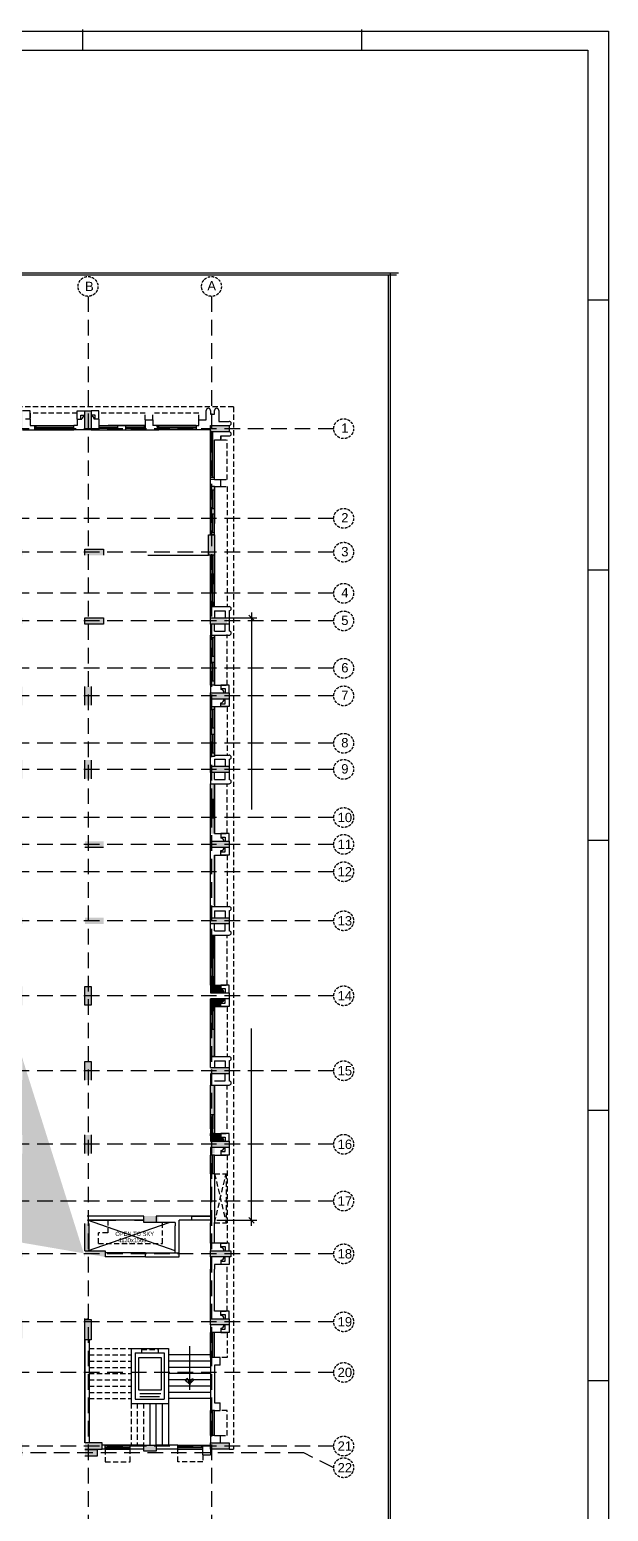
# Model space of a CAD drawing. Extents: x 11598203 to 12344885, y -3849975 to -3741011.
# Drawn here: x 12143080 to 12170877, y -3812156 to -3741011 of the extents above; entities that cross this region are included whole.
import ezdxf

# ---------------------------------------------------------------- set-up
doc = ezdxf.new("R2010")
doc.units = 0
doc.header["$MEASUREMENT"] = 0
doc.linetypes.add('DASHED', pattern=[0.75, 0.5, -0.25])
doc.linetypes.add('HIDDEN', pattern=[0.375, 0.25, -0.125])
doc.layers.get('0').update_dxf_attribs({"linetype": 'CONTINUOUS'})
for name, color, linetype in [('GRID LINES', 9, 'CONTINUOUS'), ('HATCH', 7, 'CONTINUOUS'), ('HS', 7, 'CONTINUOUS')]:
    doc.layers.add(name, color=color, linetype=linetype)
doc.layers.add('HVAC_ODU', color=232, linetype='CONTINUOUS', lineweight=0)
doc.styles.get("Standard").update_dxf_attribs({"font": 'arial.ttf'})
pattern_1 = [(45, (-11635483.24791, 3804328.85889), (-0.0883883476483, 0.0883883476483), [])]
pattern_2 = [(45, (-10893295.24791, 3610872.9636), (-0.0883883476483, 0.0883883476483), [])]

# ---------------------------------------------------------------- blocks, each defined once
blk = doc.blocks.new('dflaljdfh')
at = {"layer": 'HATCH', "ltscale": 500}
h = blk.add_hatch(color=32, dxfattribs=at)
h.dxf.hatch_style = 1
h.paths.add_polyline_path([(-44310, 9830), (-44010, 9830), (-44010, 8930), (-44310, 8930)])
h.paths.add_polyline_path([(-6930, 5930), (-6630, 5930), (-6630, 4952), (-6930, 4952)])
h.paths.add_polyline_path([(-900, 5965), (0, 5965), (0, 5665), (-900, 5665)])
h.paths.add_polyline_path([(-31624, -10780), (-31024, -10780), (-31024, -11080), (-31624, -11080)])
h.paths.add_polyline_path([(-36805, -13310), (-36055, -13310), (-36055, -13610), (-36805, -13610)])
h.paths.add_polyline_path([(-26485, -100), (-26185, -100), (-26185, -1000), (-26485, -1000)])
h.paths.add_polyline_path([(-36355, -18035), (-36055, -18035), (-36055, -18785), (-36355, -18785)])
h.paths.add_polyline_path([(-4100, -100), (-3500, -100), (-3500, -400), (-4100, -400)])
h.paths.add_polyline_path([(-47740, 18020), (-46990, 18020), (-46990, 17720), (-47740, 17720)])
h.paths.add_polyline_path([(-47740, 14490), (-46840, 14490), (-46840, 14190), (-47740, 14190)])
h.paths.add_polyline_path([(-10758, 0), (-9930, 0), (-9930, -300), (-10758, -300)])
h.paths.add_polyline_path([(-36805, -7980), (-36055, -7980), (-36055, -8280), (-36805, -8280)])
h.paths.add_polyline_path([(-34515, 600), (-34215, 600), (-34215, -300), (-34515, -300)])
h.paths.add_polyline_path([(-40685, 450), (-40385, 450), (-40385, -300), (-40685, -300)])
h.paths.add_polyline_path([(-41010, -325), (-40710, -325), (-40710, -1075), (-41010, -1075)])
h.paths.add_polyline_path([(-47740, 28890), (-46990, 28890), (-46990, 28590), (-47740, 28590)])
h.paths.add_polyline_path([(-900, 28890), (0, 28890), (0, 28590), (-900, 28590)])
h.paths.add_polyline_path([(-47840, 9830), (-47540, 9830), (-47540, 8930), (-47840, 8930)])
h.paths.add_polyline_path([(-41010, 450), (-40710, 450), (-40710, -300), (-41010, -300)])
h.paths.add_polyline_path([(-1000, 42620), (-700, 42620), (-700, 43598), (-1000, 43598)])
h.paths.add_polyline_path([(-47740, 21620), (-46990, 21620), (-46990, 21320), (-47740, 21320)])
h.paths.add_polyline_path([(-19285, -100), (-18985, -100), (-18985, -1000), (-19285, -1000)])
h.paths.add_polyline_path([(-900, 48850), (0, 48850), (0, 48550), (-900, 48550)])
h.paths.add_polyline_path([(-900, 32490), (0, 32490), (0, 32190), (-900, 32190)])
h.paths.add_polyline_path([(-47740, 25220), (-46990, 25220), (-46990, 24920), (-47740, 24920)])
h.paths.add_polyline_path([(-15685, 5930), (-15385, 5930), (-15385, 5030), (-15685, 5030)])
h.paths.add_polyline_path([(-900, 25220), (0, 25220), (0, 24920), (-900, 24920)])
h.paths.add_polyline_path([(-39510, -13310), (-38760, -13310), (-38760, -13610), (-39510, -13610)])
h.paths.add_polyline_path([(-42695, 39620), (-42395, 39620), (-42395, 39020), (-42695, 39020)])
h.paths.add_polyline_path([(-47740, 39620), (-46840, 39620), (-46840, 39320), (-47740, 39320)])
h.paths.add_polyline_path([(-900, 39620), (-100, 39620), (-100, 39320), (-900, 39320)])
h.paths.add_polyline_path([(-4100, 10890), (-3401, 10890), (-3401, 10590), (-4100, 10590)])
h.paths.add_polyline_path([(-31624, -8030), (-31024, -8030), (-31024, -8330), (-31624, -8330)])
h.paths.add_polyline_path([(-44760, -18485), (-44010, -18485), (-44010, -18785), (-44760, -18785)])
h.paths.add_polyline_path([(-6930, 0), (-6102, 0), (-6102, -300), (-6930, -300)])
h.paths.add_polyline_path([(-900, 18020), (0, 18020), (0, 17720), (-900, 17720)])
h.paths.add_polyline_path([(-48040, -18485), (-47290, -18485), (-47290, -18785), (-48040, -18785)])
h.paths.add_polyline_path([(-42695, 43220), (-42395, 43220), (-42395, 42620), (-42695, 42620)])
h.paths.add_polyline_path([(-39510, -10830), (-38760, -10830), (-38760, -11130), (-39510, -11130)])
h.paths.add_polyline_path([(-42370, 43220), (-42070, 43220), (-42070, 42620), (-42370, 42620)])
h.paths.add_polyline_path([(-39510, -7980), (-38760, -7980), (-38760, -8280), (-39510, -8280)])
h.paths.add_polyline_path([(-46360, 43520), (-46060, 43520), (-46060, 42620), (-46360, 42620)])
h.paths.add_polyline_path([(-900, 0), (0, 0), (0, -300), (-900, -300)])
h.paths.add_polyline_path([(-28250, 51150), (-27950, 51150), (-27950, 50250), (-28250, 50250)])
h.paths.add_polyline_path([(-22220, 51150), (-21920, 51150), (-21920, 50250), (-22220, 50250)])
h.paths.add_polyline_path([(-44310, 450), (-44010, 450), (-44010, -300), (-44310, -300)])
h.paths.add_polyline_path([(-42370, 39620), (-42070, 39620), (-42070, 39020), (-42370, 39020)])
h.paths.add_polyline_path([(-31550, 51150), (-31250, 51150), (-31250, 50250), (-31550, 50250)])
h.paths.add_polyline_path([(-46360, 49400), (-46060, 49400), (-46060, 48650), (-46360, 48650)])
h.paths.add_polyline_path([(-42695, 36020), (-42395, 36020), (-42395, 35420), (-42695, 35420)])
h.paths.add_polyline_path([(-42370, 35420), (-42070, 35420), (-42070, 36020), (-42370, 36020)])
h.paths.add_polyline_path([(-44310, 14940), (-44010, 14940), (-44010, 14190), (-44310, 14190)])
h.paths.add_polyline_path([(-42695, 49400), (-42395, 49400), (-42395, 48650), (-42695, 48650)])
h.paths.add_polyline_path([(-44760, -325), (-44010, -325), (-44010, -625), (-44760, -625)])
h.paths.add_polyline_path([(-15685, -100), (-15385, -100), (-15385, -1000), (-15685, -1000)])
h.paths.add_polyline_path([(-39510, -5500), (-38760, -5500), (-38760, -5800), (-39510, -5800)])
h.paths.add_polyline_path([(-44310, 5930), (-44010, 5930), (-44010, 5180), (-44310, 5180)])
h.paths.add_polyline_path([(-36355, -325), (-36055, -325), (-36055, -1075), (-36355, -1075)])
h.paths.add_polyline_path([(-22885, -100), (-22585, -100), (-22585, -1000), (-22885, -1000)])
h.paths.add_polyline_path([(-900, 36020), (0, 36020), (0, 35720), (-900, 35720)])
h.paths.add_polyline_path([(-47740, 32490), (-46990, 32490), (-46990, 32190), (-47740, 32190)])
h.paths.add_polyline_path([(-6930, -325), (-6330, -325), (-6330, -625), (-6930, -625)])
h.paths.add_polyline_path([(-41010, -18035), (-40710, -18035), (-40710, -18785), (-41010, -18785)])
h.paths.add_polyline_path([(-36805, -5500), (-36055, -5500), (-36055, -5800), (-36805, -5800)])
h.paths.add_polyline_path([(-48015, -325), (-47265, -325), (-47265, -625), (-48015, -625)])
h.paths.add_polyline_path([(-10530, -325), (-9930, -325), (-9930, -625), (-10530, -625)])
h.paths.add_polyline_path([(-46840, 36020), (-47740, 36020), (-47740, 35720), (-46840, 35720)])
h.paths.add_polyline_path([(-34515, 5930), (-34215, 5930), (-34215, 5030), (-34515, 5030)])
h.paths.add_polyline_path([(-30085, -100), (-29785, -100), (-29785, -1000), (-30085, -1000)])
h.paths.add_polyline_path([(-36805, -10830), (-36055, -10830), (-36055, -11130), (-36805, -11130)])
h.paths.add_polyline_path([(-10230, 5930), (-9930, 5930), (-9930, 5030), (-10230, 5030)])
h.paths.add_polyline_path([(-900, 14490), (0, 14490), (0, 14190), (-900, 14190)])
h.paths.add_polyline_path([(-900, 9230), (78, 9230), (78, 8930), (-900, 8930)])
h.paths.add_polyline_path([(-39940, 49550), (-39640, 49550), (-39640, 48650), (-39940, 48650)])
edge = h.paths.add_edge_path()
edge.add_line((-19435, 49550), (-19435, 48650))
edge.add_line((-6930, 8930), (-5952, 8930))
edge.add_line((-41010, 14940), (-41010, 14190))
edge.add_line((-19135, 42620), (-19135, 43520))
edge.add_line((-40710, 5180), (-40710, 5930))
edge.add_line((-40685, 5930), (-40685, 5180))
h.paths.add_polyline_path([(-22220, 9230), (-21320, 9230), (-21320, 8930), (-22220, 8930)])
h.paths.add_polyline_path([(-37580, 9830), (-37280, 9830), (-37280, 8930), (-37580, 8930)])
h.paths.add_polyline_path([(-40685, 9680), (-40385, 9680), (-40385, 8930), (-40685, 8930)])
h.paths.add_polyline_path([(-40685, 5930), (-40385, 5930), (-40385, 5180), (-40685, 5180)])
h.paths.add_polyline_path([(-32228, 9230), (-31250, 9230), (-31250, 8930), (-32228, 8930)])
h.paths.add_polyline_path([(-30424, 5930), (-29446, 5930), (-29446, 5630), (-30424, 5630)])
h.paths.add_polyline_path([(-16860, 9230), (-15960, 9230), (-15960, 8930), (-16860, 8930)])
h.paths.add_polyline_path([(-28250, 9230), (-27272, 9230), (-27272, 8930), (-28250, 8930)])
h.paths.add_polyline_path([(-10830, 9230), (-9930, 9230), (-9930, 8930), (-10830, 8930)])
h.paths.add_polyline_path([(-41010, 9680), (-40710, 9680), (-40710, 8930), (-41010, 8930)])
h.paths.add_polyline_path([(-41010, 5930), (-40710, 5930), (-40710, 5180), (-41010, 5180)])
h.paths.add_polyline_path([(-16860, 36020), (-15960, 36020), (-15960, 35720), (-16860, 35720)], flags=16)
h.paths.add_polyline_path([(-22220, 43220), (-21920, 43220), (-21920, 42620), (-22220, 42620)], flags=16)
h.paths.add_polyline_path([(-22220, 28890), (-21320, 28890), (-21320, 28590), (-22220, 28590)], flags=16)
h.paths.add_polyline_path([(-25450, 45080), (-24850, 45080), (-24850, 44780), (-25450, 44780)], flags=16)
h.paths.add_polyline_path([(-25450, 42920), (-24850, 42920), (-24850, 42620), (-25450, 42620)], flags=16)
h.paths.add_polyline_path([(-16860, 14490), (-15960, 14490), (-15960, 14190), (-16860, 14190)], flags=16)
h.paths.add_polyline_path([(-41010, 14940), (-40710, 14940), (-40710, 14190), (-41010, 14190)], flags=16)
h.paths.add_polyline_path([(-31250, 24920), (-32150, 24920), (-32150, 25220), (-31250, 25220)], flags=16)
h.paths.add_polyline_path([(-38180, 18020), (-37280, 18020), (-37280, 17720), (-38180, 17720)], flags=16)
h.paths.add_polyline_path([(-31550, 14790), (-31250, 14790), (-31250, 13890), (-31550, 13890)], flags=16)
h.paths.add_polyline_path([(-38180, 14490), (-37280, 14490), (-37280, 14190), (-38180, 14190)], flags=16)
h.paths.add_polyline_path([(-22220, 18020), (-21320, 18020), (-21320, 17720), (-22220, 17720)], flags=16)
h.paths.add_polyline_path([(-40685, 14940), (-40385, 14940), (-40385, 14190), (-40685, 14190)], flags=16)
h.paths.add_polyline_path([(-38180, 21620), (-37280, 21620), (-37280, 21320), (-38180, 21320)], flags=16)
h.paths.add_polyline_path([(-16860, 32490), (-15960, 32490), (-15960, 32190), (-16860, 32190)], flags=16)
h.paths.add_polyline_path([(-16860, 21620), (-15960, 21620), (-15960, 21320), (-16860, 21320)], flags=16)
h.paths.add_polyline_path([(-16860, 25220), (-15960, 25220), (-15960, 24920), (-16860, 24920)], flags=16)
h.paths.add_polyline_path([(-13360, 10890), (-12760, 10890), (-12760, 10590), (-13360, 10590)], flags=16)
h.paths.add_polyline_path([(-6930, 28890), (-6030, 28890), (-6030, 28590), (-6930, 28590)], flags=16)
h.paths.add_polyline_path([(-10830, 28890), (-9930, 28890), (-9930, 28590), (-10830, 28590)], flags=16)
h.paths.add_polyline_path([(-28250, 21920), (-27950, 21920), (-27950, 21020), (-28250, 21020)], flags=16)
h.paths.add_polyline_path([(-22220, 21620), (-21320, 21620), (-21320, 21320), (-22220, 21320)], flags=16)
h.paths.add_polyline_path([(-6930, 9230), (-5952, 9230), (-5952, 8930), (-6930, 8930)], flags=16)
h.paths.add_polyline_path([(-31550, 21920), (-31250, 21920), (-31250, 21020), (-31550, 21020)], flags=16)
h.paths.add_polyline_path([(-10230, 21920), (-9930, 21920), (-9930, 21020), (-10230, 21020)], flags=16)
h.paths.add_polyline_path([(-28250, 28890), (-27350, 28890), (-27350, 28590), (-28250, 28590)], flags=16)
h.paths.add_polyline_path([(-15132, 42920), (-14232, 42920), (-14232, 42620), (-15132, 42620)], flags=16)
h.paths.add_polyline_path([(-10830, 42920), (-9930, 42920), (-9930, 42620), (-10830, 42620)], flags=16)
h.paths.add_polyline_path([(-6930, 42920), (-6030, 42920), (-6030, 42620), (-6930, 42620)], flags=16)
h.paths.add_polyline_path([(-22220, 25220), (-21320, 25220), (-21320, 24920), (-22220, 24920)], flags=16)
h.paths.add_polyline_path([(-28250, 25220), (-27350, 25220), (-27350, 24920), (-28250, 24920)], flags=16)
h.paths.add_polyline_path([(-34680, 10890), (-34080, 10890), (-34080, 10590), (-34680, 10590)], flags=16)
h.paths.add_polyline_path([(-22220, 36020), (-21320, 36020), (-21320, 35720), (-22220, 35720)], flags=16)
h.paths.add_polyline_path([(-38180, 25220), (-37280, 25220), (-37280, 24920), (-38180, 24920)], flags=16)
h.paths.add_polyline_path([(-6930, 25220), (-6030, 25220), (-6030, 24920), (-6930, 24920)], flags=16)
h.paths.add_polyline_path([(-10830, 25220), (-9930, 25220), (-9930, 24920), (-10830, 24920)], flags=16)
h.paths.add_polyline_path([(-6930, 21920), (-6630, 21920), (-6630, 21020), (-6930, 21020)], flags=16)
h.paths.add_polyline_path([(-28250, 18320), (-27950, 18320), (-27950, 17420), (-28250, 17420)], flags=16)
h.paths.add_polyline_path([(-6930, 14790), (-6630, 14790), (-6630, 13890), (-6930, 13890)], flags=16)
h.paths.add_polyline_path([(-22220, 32490), (-21320, 32490), (-21320, 32190), (-22220, 32190)], flags=16)
h.paths.add_polyline_path([(-10230, 32790), (-9930, 32790), (-9930, 31890), (-10230, 31890)], flags=16)
h.paths.add_polyline_path([(-6930, 32790), (-6630, 32790), (-6630, 31890), (-6930, 31890)], flags=16)
h.paths.add_polyline_path([(-32150, 28890), (-31250, 28890), (-31250, 28590), (-32150, 28590)], flags=16)
h.paths.add_polyline_path([(-16860, 28890), (-15960, 28890), (-15960, 28588), (-16860, 28588)], flags=16)
h.paths.add_polyline_path([(-38180, 28890), (-37280, 28890), (-37280, 28590), (-38180, 28590)], flags=16)
h.paths.add_polyline_path([(-23224, 5930), (-22246, 5930), (-22246, 5630), (-23224, 5630)], flags=16)
h.paths.add_polyline_path([(-31550, 18320), (-31250, 18320), (-31250, 17420), (-31550, 17420)], flags=16)
h.paths.add_polyline_path([(-35695, 48650), (-35395, 48650), (-35395, 49450), (-35695, 49450)], flags=16)
h.paths.add_polyline_path([(-6930, 36320), (-6630, 36320), (-6630, 35420), (-6930, 35420)], flags=16)
h.paths.add_polyline_path([(-31550, 45680), (-31250, 45680), (-31250, 44780), (-31550, 44780)], flags=16)
h.paths.add_polyline_path([(-16860, 39620), (-15960, 39620), (-15960, 39320), (-16860, 39320)], flags=16)
h.paths.add_polyline_path([(-22220, 45680), (-21920, 45680), (-21920, 44780), (-22220, 44780)], flags=16)
h.paths.add_polyline_path([(-35695, 43520), (-35395, 43520), (-35395, 42620), (-35695, 42620)], flags=16)
h.paths.add_polyline_path([(-19435, 43520), (-19135, 43520), (-19135, 42620), (-19435, 42620)], flags=16)
h.paths.add_polyline_path([(-38180, 39620), (-37280, 39620), (-37280, 39320), (-38180, 39320)], flags=16)
h.paths.add_polyline_path([(-28250, 39620), (-27272, 39620), (-27272, 39320), (-28250, 39320)], flags=16)
h.paths.add_polyline_path([(-39940, 43520), (-39640, 43520), (-39640, 42620), (-39940, 42620)], flags=16)
h.paths.add_polyline_path([(-10230, 49550), (-9930, 49550), (-9930, 48650), (-10230, 48650)], flags=16)
h.paths.add_polyline_path([(-31550, 43520), (-31250, 43520), (-31250, 42620), (-31550, 42620)], flags=16)
h.paths.add_polyline_path([(-14832, 49550), (-14533, 49550), (-14533, 48650), (-14832, 48650)], flags=16)
h.paths.add_polyline_path([(-6930, 39620), (-6030, 39620), (-6030, 39320), (-6930, 39320)], flags=16)
h.paths.add_polyline_path([(-31550, 32790), (-31250, 32790), (-31250, 31890), (-31550, 31890)], flags=16)
h.paths.add_polyline_path([(-38180, 36020), (-37280, 36020), (-37280, 35720), (-38180, 35720)], flags=16)
h.paths.add_polyline_path([(-19435, 49550), (-19135, 49550), (-19135, 48650), (-19435, 48650)], flags=16)
h.paths.add_polyline_path([(-10830, 39620), (-9930, 39620), (-9930, 39320), (-10830, 39320)], flags=16)
h.paths.add_polyline_path([(-6930, 49550), (-6630, 49550), (-6630, 48650), (-6930, 48650)], flags=16)
h.paths.add_polyline_path([(-19624, 5930), (-18646, 5930), (-18646, 5630), (-19624, 5630)], flags=16)
h.paths.add_polyline_path([(-22220, 39620), (-21320, 39620), (-21320, 39320), (-22220, 39320)], flags=16)
h.paths.add_polyline_path([(-22220, 14490), (-21320, 14490), (-21320, 14190), (-22220, 14190)], flags=16)
h.paths.add_polyline_path([(-28250, 36320), (-27950, 36320), (-27950, 35420), (-28250, 35420)], flags=16)
h.paths.add_polyline_path([(-16860, 18020), (-15960, 18020), (-15960, 17720), (-16860, 17720)], flags=16)
h.paths.add_polyline_path([(-31550, 35420), (-31250, 35420), (-31250, 36318), (-31550, 36318)], flags=16)
h.paths.add_polyline_path([(-10230, 18320), (-9930, 18320), (-9930, 17420), (-10230, 17420)], flags=16)
h.paths.add_polyline_path([(-28250, 14790), (-27950, 14790), (-27950, 13890), (-28250, 13890)], flags=16)
h.paths.add_polyline_path([(-6930, 18320), (-6630, 18320), (-6630, 17420), (-6930, 17420)], flags=16)
h.paths.add_polyline_path([(-32228, 39620), (-31250, 39620), (-31250, 39320), (-32228, 39320)], flags=16)
h.paths.add_polyline_path([(-10230, 14790), (-9930, 14790), (-9930, 13890), (-10230, 13890)], flags=16)
h.paths.add_polyline_path([(-28250, 32790), (-27950, 32790), (-27950, 31890), (-28250, 31890)], flags=16)
h.paths.add_polyline_path([(-38180, 32490), (-37280, 32490), (-37280, 32190), (-38180, 32190)], flags=16)
h.paths.add_polyline_path([(-10230, 36320), (-9930, 36320), (-9930, 35420), (-10230, 35420)], flags=16)
at = {"layer": 'HS', "lineweight": -3, "ltscale": 500}
h = blk.add_hatch(dxfattribs=at)
h.set_pattern_fill('ANSI31', color=8)
h.set_pattern_definition(pattern_2)
h.paths.add_polyline_path([(-9330, 48650), (-9263, 48650), (-9263, 48850), (-9330, 48850)])
h = blk.add_hatch(dxfattribs=at)
h.set_pattern_fill('ANSI31', color=8)
h.set_pattern_definition(pattern_2)
h.paths.add_polyline_path([(-3386, 48650), (-3386, 48850), (-3465, 48850), (-3465, 48650)])
h = blk.add_hatch(dxfattribs=at)
h.set_pattern_fill('ANSI31', color=8)
h.set_pattern_definition(pattern_1)
h.paths.add_polyline_path([(-820, 41261), (-780, 41261), (-700, 41261), (-700, 41720), (-900, 41720), (-900, 41261)])
h = blk.add_hatch(dxfattribs=at)
h.set_pattern_fill('ANSI31', color=8)
h.set_pattern_definition([(45, (-10893295.24791, 3610295.9636), (-0.0883883476483, 0.0883883476483), [])])
h.paths.add_polyline_path([(-900, 40155), (-700, 40155), (-700, 40361), (-900, 40361)])
h = blk.add_hatch(dxfattribs=at)
h.set_pattern_fill('ANSI31', color=8)
h.set_pattern_definition(pattern_2)
h.paths.add_polyline_path([(-900, 29255), (-900, 30005), (-700, 30005), (-700, 29255)])
h.paths.add_polyline_path([(-700, 30905), (-700, 31655), (-900, 31655), (-900, 30905)])
h = blk.add_hatch(dxfattribs=at)
h.set_pattern_fill('ANSI31', color=8)
h.set_pattern_definition(pattern_1)
h.paths.add_polyline_path([(-900, 30005), (-700, 30005), (-700, 30905), (-900, 30905)])
h = blk.add_hatch(dxfattribs=at)
h.set_pattern_fill('ANSI31', color=8)
h.set_pattern_definition(pattern_1)
h.paths.add_polyline_path([(-700, 23275), (-700, 24385), (-900, 24385), (-900, 23275)])
h = blk.add_hatch(dxfattribs=at)
h.set_pattern_fill('ANSI31', color=8)
h.set_pattern_definition(pattern_1)
h.paths.add_polyline_path([(-900, 21985), (-900, 22375), (-700, 22375), (-700, 21985)])
h = blk.add_hatch(dxfattribs=at)
h.set_pattern_fill('ANSI31', color=8)
h.set_pattern_definition(pattern_1)
h.paths.add_polyline_path([(-900, 21985), (-900, 21620), (-250, 21620, 0.414214), (-400, 21770), (-400, 21985), (-700, 21985)])
h = blk.add_hatch(dxfattribs=at)
h.set_pattern_fill('ANSI31', color=8)
h.set_pattern_definition(pattern_1)
h.paths.add_polyline_path([(-900, 20955), (-900, 21320), (-250, 21320, -0.414214), (-400, 21170), (-400, 20955), (-700, 20955)])
h = blk.add_hatch(dxfattribs=at)
h.set_pattern_fill('ANSI31', color=8)
h.set_pattern_definition(pattern_1)
h.paths.add_polyline_path([(-700, 20745), (-700, 20955), (-900, 20955), (-900, 20745)])
h = blk.add_hatch(dxfattribs=at)
h.set_pattern_fill('ANSI31', color=8)
h.set_pattern_definition(pattern_1)
h.paths.add_polyline_path([(-900, 18555), (-900, 19845), (-700, 19845), (-700, 18555)])
h = blk.add_hatch(dxfattribs=at)
h.set_pattern_fill('ANSI31', color=8)
h.set_pattern_definition([(45, (-10893295.24791, 3609923.82748), (-0.0883883476483, 0.0883883476483), [])])
h.paths.add_polyline_path([(-700, 15755), (-700, 17185), (-900, 17185), (-900, 15755)])
h.paths.add_polyline_path([(-900, 13906), (-900, 14621), (-700, 14621), (-700, 13906)])
h = blk.add_hatch(dxfattribs=at)
h.set_pattern_fill('ANSI31', color=8)
h.set_pattern_definition(pattern_1)
h.paths.add_polyline_path([(-900, 14490), (-250, 14490, 0.414214), (-400, 14640), (-400, 14690), (-400, 14855), (-700, 14855), (-780, 14855), (-820, 14855), (-900, 14855)])
h = blk.add_hatch(dxfattribs=at)
h.set_pattern_fill('ANSI31', color=8)
h.set_pattern_definition(pattern_2)
h.paths.add_polyline_path([(-6730, 10530), (-6930, 10530), (-6930, 10430), (-6930, 9230), (-6810, 9230), (-6730, 9258)])
h.paths.add_polyline_path([(-6730, 9258), (-6810, 9230), (-6730, 9230)], flags=17)
at = {"color": 8, "lineweight": 25, "ltscale": 500}
for p, q in [((-56361, 56184), (8129, 56184)), ((7737, 56184), (7737, -20898)), ((-6930, 48650), (-6930, 49550)), ((-6930, 49550), (-6630, 49550)), ((-6630, 49550), (-6630, 48650)), ((-9263, 48650), (-9263, 48850)), ((-7463, 48650), (-9263, 48650)), ((-6630, 48650), (-6930, 48650)), ((-6265, 48850), (-6265, 48650)), ((-4030, 48850), (-5815, 48850)), ((-5365, 48850), (-5365, 48650)), ((-4982, 48850), (-4982, 48650)), ((-4082, 48850), (-4082, 48650)), ((-3386, 48650), (-3386, 48850)), ((-1586, 48650), (-3386, 48650)), ((-900, 48550), (-900, 48850)), ((-900, 48850), (0, 48850)), ((0, 48550), (-900, 48550)), ((0, 48850), (0, 48550)), ((-700, 46255), (-700, 47455)), ((-700, 46360), (-900, 46360)), ((-700, 45750), (-900, 45750)), ((-700, 45920), (-700, 44150)), ((-700, 44850), (-900, 44850)), ((-700, 44600), (-900, 44600)), ((-1000, 42620), (-1000, 43598)), ((-1000, 43598), (-700, 43598)), ((-700, 43700), (-900, 43700)), ((-700, 43598), (-700, 42620)), ((-6930, 42620), (-6930, 42920)), ((-6930, 42920), (-6030, 42920)), ((-6030, 42920), (-6030, 42620)), ((-700, 42620), (-1000, 42620)), ((-700, 42620), (-900, 42620)), ((-700, 42620), (-700, 40810)), ((-700, 41720), (-900, 41720)), ((-700, 41261), (-900, 41261)), ((-700, 40361), (-900, 40361)), ((-6930, 39320), (-6930, 39620)), ((-6930, 39620), (-6030, 39620)), ((-6030, 39320), (-6930, 39320)), ((-6030, 39620), (-6030, 39320)), ((-900, 39320), (-900, 39620)), ((-900, 39620), (0, 39620)), ((0, 39320), (-900, 39320)), ((0, 39620), (0, 39320)), ((-700, 38664), (-900, 38664)), ((-700, 38785), (-700, 37585)), ((-700, 37764), (-900, 37764)), ((-700, 37471), (-900, 37471)), ((-6930, 35420), (-6930, 36320)), ((-6630, 36320), (-6630, 35420)), ((-700, 36571), (-900, 36571)), ((-900, 35720), (-900, 36020)), ((-900, 36020), (0, 36020)), ((0, 35720), (-900, 35720)), ((0, 36020), (0, 35720)), ((-700, 35223), (-900, 35223)), ((-700, 35355), (-700, 33574)), ((-700, 34323), (-900, 34323)), ((-700, 34024), (-900, 34024)), ((-6930, 31890), (-6930, 32790)), ((-6630, 32790), (-6630, 31890)), ((-700, 33124), (-900, 33124)), ((-900, 32190), (-900, 32490)), ((-900, 32490), (0, 32490)), ((0, 32190), (-900, 32190)), ((0, 32490), (0, 32190)), ((-700, 31655), (-700, 30455)), ((-6030, 28590), (-6930, 28590)), ((-900, 28890), (0, 28890)), ((0, 28590), (-900, 28590)), ((0, 28890), (0, 28590)), ((-700, 28225), (-700, 26990)), ((-900, 24920), (-900, 25220)), ((-900, 25220), (0, 25220)), ((0, 24920), (-900, 24920)), ((0, 25220), (0, 24920)), ((-700, 24385), (-700, 22825)), ((-700, 23275), (-900, 23275)), ((-700, 22375), (-900, 22375)), ((-6930, 21020), (-6930, 21920)), ((-6930, 21920), (-6630, 21920)), ((-6630, 21920), (-6630, 21020)), ((-900, 21620), (0, 21620)), ((0, 21620), (0, 21320)), ((-6630, 21020), (-6930, 21020)), ((0, 21320), (-900, 21320)), ((-700, 20745), (-900, 20745)), ((-700, 20955), (-700, 18555)), ((-700, 20955), (-700, 20295)), ((-700, 19845), (-900, 19845)), ((-900, 18020), (0, 18020)), ((0, 18020), (0, 17720)), ((0, 17720), (-900, 17720)), ((-700, 17185), (-700, 15305)), ((-700, 15755), (-900, 15755)), ((-6930, 13890), (-6930, 14790)), ((-6630, 14790), (-6630, 13890)), ((-700, 14855), (-900, 14855)), ((-900, 14490), (0, 14490)), ((0, 14490), (0, 14190)), ((0, 14190), (-900, 14190)), ((-4100, 10590), (-4100, 10890)), ((-3500, 10890), (-3500, 10590)), ((-3500, 10590), (-4100, 10590)), ((-900, 8930), (-900, 9230)), ((-900, 9230), (78, 9230)), ((78, 8930), (-900, 8930)), ((78, 9230), (78, 8930)), ((-6930, 4952), (-6930, 5930)), ((-6930, 5930), (-6630, 5930)), ((-6630, 5930), (-6630, 4952)), ((-900, 5665), (-900, 5965)), ((-900, 5965), (0, 5965)), ((0, 5965), (0, 5665)), ((0, 5665), (-900, 5665)), ((-6630, 4952), (-6930, 4952)), ((-900, 0), (0, 0)), ((-900, -300), (-900, 0)), ((0, 0), (0, -300)), ((-4100, -100), (-3500, -100)), ((-4100, -400), (-4100, -100)), ((-3500, -400), (-4100, -400)), ((-3500, -100), (-3500, -400)), ((0, -300), (-900, -300))]:
    blk.add_line(p, q, dxfattribs=at)
at = {"color": 8, "lineweight": 25}
for p, q in [((-47649, 56084), (8029, 56084)), ((7637, 56084), (7637, -20798)), ((-9565, 49550), (-9930, 49550)), ((-9565, 49150), (-9780, 49150)), ((-9565, 49150), (-9565, 49550)), ((-9565, 49150), (-9565, 48850)), ((-7295, 49150), (-7295, 49550)), ((-7295, 49550), (-6930, 49550)), ((-7295, 49150), (-7080, 49150)), ((-7295, 49150), (-7295, 48850)), ((-7130, 49150), (-7130, 49350)), ((-7130, 49350), (-6930, 49350)), ((-6265, 49550), (-6630, 49550)), ((-6430, 49350), (-6630, 49350)), ((-6265, 49150), (-6480, 49150)), ((-6430, 49150), (-6430, 49350)), ((-6265, 49150), (-6265, 49550)), ((-6265, 49150), (-6265, 48850)), ((-4030, 49120), (-3665, 49120)), ((-4030, 49120), (-4030, 48850)), ((-3665, 49120), (-3665, 48850)), ((-1465, 48850), (-1465, 49120)), ((-1465, 49120), (-1100, 49120)), ((-1100, 49120), (-1100, 49580)), ((-1100, 49120), (-1100, 49580)), ((-900, 49580), (-900, 49400)), ((-900, 49580), (-900, 49400)), ((-900, 49400), (-700, 49400)), ((-900, 49400), (-700, 49400)), ((-700, 49400), (-700, 49580)), ((-700, 49400), (-700, 49580)), ((-500, 49580), (-500, 49050)), ((-500, 49580), (-500, 49050)), ((-9930, 48650), (-9330, 48650)), ((-9565, 48850), (-9330, 48850)), ((-9330, 48650), (-9330, 48850)), ((-9330, 48850), (-7463, 48850)), ((-9330, 48650), (-7463, 48650)), ((-9263, 48770), (-7463, 48770)), ((-9263, 48730), (-7463, 48730)), ((-7295, 48850), (-7463, 48850)), ((-7463, 48650), (-7463, 48850)), ((-6930, 48650), (-7463, 48650)), ((-6815, 48650), (-6930, 48650)), ((-6630, 48650), (-6265, 48650)), ((-6265, 48850), (-6265, 48650)), ((-6265, 48850), (-4030, 48850)), ((-6265, 48770), (-5365, 48770)), ((-6265, 48730), (-5365, 48730)), ((-6265, 48650), (-4030, 48650)), ((-4982, 48770), (-4082, 48770)), ((-4982, 48730), (-4082, 48730)), ((-4030, 48850), (-4030, 48650)), ((-4030, 48650), (-3465, 48650)), ((-3465, 48850), (-3665, 48850)), ((-3465, 48850), (-3465, 48650)), ((-1586, 48850), (-3465, 48850)), ((-1586, 48650), (-3465, 48650)), ((-1586, 48770), (-3386, 48770)), ((-1586, 48730), (-3386, 48730)), ((-1586, 48850), (-1465, 48850)), ((-1586, 48850), (-1586, 48650)), ((-900, 48650), (-1586, 48650)), ((-900, 48220), (-900, 48620)), ((-900, 48620), (-900, 48220)), ((-900, 48055), (-900, 48550)), ((-820, 46360), (-820, 48550)), ((-780, 46360), (-780, 48550)), ((-500, 49050), (0, 49050)), ((-500, 49050), (0, 49050)), ((-900, 46255), (-900, 48055)), ((-700, 48163), (-400, 48163)), ((-700, 46255), (-700, 48163)), ((-400, 48160), (-400, 48350)), ((-400, 48350), (-400, 48220)), ((-400, 48350), (0, 48350)), ((-400, 48350), (0, 48350)), ((-900, 45920), (-900, 46255)), ((-700, 46255), (-900, 46255)), ((-700, 46255), (-400, 46255)), ((-400, 45920), (-400, 46255)), ((-700, 45920), (-900, 45920)), ((-900, 43598), (-900, 45920)), ((-820, 44850), (-820, 45750)), ((-780, 44850), (-780, 45750)), ((-700, 45920), (-400, 45920)), ((-700, 43598), (-700, 45920)), ((-820, 43700), (-820, 44600)), ((-780, 43700), (-780, 44600)), ((-700, 43598), (-900, 43598)), ((-6930, 42920), (-6815, 42920)), ((-1000, 42735), (-1000, 42620)), ((-3900, 42620), (-1000, 42620)), ((-700, 42620), (-900, 42620)), ((-900, 41143), (-900, 42620)), ((-900, 41838), (-900, 42503)), ((-820, 42620), (-820, 42620)), ((-820, 42503), (-820, 42620)), ((-820, 41720), (-820, 42503)), ((-780, 42620), (-780, 42620)), ((-780, 42503), (-780, 42620)), ((-780, 41720), (-780, 42503)), ((-700, 41143), (-700, 42620)), ((-700, 41838), (-700, 42503)), ((-900, 40478), (-900, 41143)), ((-820, 41143), (-820, 41261)), ((-820, 40361), (-820, 41143)), ((-780, 41143), (-780, 41261)), ((-780, 40361), (-780, 41143)), ((-700, 40478), (-700, 41143)), ((-900, 40155), (-900, 40478)), ((-900, 39620), (-900, 40155)), ((-700, 40155), (-900, 40155)), ((-700, 40155), (-700, 40478)), ((-700, 40155), (0, 40155)), ((-700, 39955), (-200, 39955)), ((-700, 39955), (-700, 39620)), ((-200, 39955), (-200, 39620)), ((0, 39955), (0, 39620)), ((1069, 39880), (1069, 30408)), ((-900, 39320), (-900, 38785)), ((-700, 38985), (-700, 39320)), ((-200, 39620), (1329, 39620)), ((-200, 38985), (-200, 39320)), ((0, 39320), (0, 38985)), ((-900, 38785), (0, 38785)), ((-900, 36385), (-900, 38785)), ((-900, 36385), (-900, 38785)), ((-900, 38785), (-700, 38785)), ((-900, 37914), (-900, 38514)), ((-820, 37764), (-820, 38664)), ((-780, 37764), (-780, 38664)), ((-700, 38985), (-200, 38985)), ((-700, 36385), (-700, 38785)), ((-700, 38785), (-700, 36385)), ((-700, 37914), (-700, 38514)), ((-900, 36721), (-900, 37321)), ((-820, 36571), (-820, 37471)), ((-780, 36571), (-780, 37471)), ((-700, 36721), (-700, 37321)), ((-900, 36385), (-900, 36020)), ((-700, 36385), (-900, 36385)), ((-700, 36385), (-900, 36385)), ((-700, 36385), (-400, 36385)), ((-400, 36385), (-400, 36170)), ((0, 36385), (-400, 36385)), ((0, 36020), (0, 36385)), ((-900, 35355), (-900, 35720)), ((-400, 36220), (-200, 36220)), ((-200, 36220), (-200, 36020)), ((-200, 35485), (-200, 35720)), ((0, 35720), (0, 35355)), ((-900, 32955), (-900, 35355)), ((-900, 32955), (-900, 35355)), ((-900, 35355), (-700, 35355)), ((-900, 34368), (-900, 35038)), ((-820, 34323), (-820, 35223)), ((-780, 34323), (-780, 35223)), ((-700, 35355), (-400, 35355)), ((-700, 32955), (-700, 35355)), ((-700, 35355), (-700, 32955)), ((-700, 34368), (-700, 35038)), ((-400, 35355), (-400, 35535)), ((-400, 35485), (-200, 35485)), ((0, 35355), (-400, 35355)), ((-900, 33169), (-900, 33839)), ((-820, 33124), (-820, 34024)), ((-780, 33124), (-780, 34024)), ((-700, 33169), (-700, 33839)), ((-900, 32490), (-900, 33025)), ((-700, 32955), (-900, 32955)), ((-700, 32955), (-900, 32955)), ((-700, 33025), (0, 33025)), ((-700, 32825), (-200, 32825)), ((-700, 32825), (-700, 32490)), ((-200, 32825), (-200, 32490)), ((0, 32825), (0, 32490)), ((-900, 32190), (-900, 31655)), ((-700, 31855), (-700, 32190)), ((-200, 31855), (-200, 32190)), ((0, 32190), (0, 31855)), ((-900, 31655), (0, 31655)), ((-900, 29255), (-900, 31655)), ((-900, 29255), (-900, 31655)), ((-900, 31655), (-700, 31655)), ((-700, 31855), (-200, 31855)), ((-700, 29255), (-700, 31655)), ((-700, 31655), (-700, 29255)), ((-900, 30155), (-900, 30755)), ((-700, 30155), (-700, 30755)), ((-900, 25755), (-900, 29255)), ((-700, 29255), (-400, 29255)), ((-400, 29255), (-400, 29040)), ((0, 29255), (-400, 29255)), ((0, 28890), (0, 29255)), ((-400, 29090), (-200, 29090)), ((-200, 29090), (-200, 28890)), ((-200, 28390), (-200, 28590)), ((0, 28590), (0, 28225)), ((-900, 25825), (-900, 28225)), ((-900, 27198), (-900, 28098)), ((-700, 28225), (-400, 28225)), ((-700, 25825), (-700, 28225)), ((-700, 28225), (-700, 25755)), ((-700, 27313), (-700, 27983)), ((-400, 28225), (-400, 28440)), ((-400, 28390), (-200, 28390)), ((0, 28225), (-400, 28225)), ((-900, 25220), (-900, 25755)), ((-900, 25755), (0, 25755)), ((-900, 24385), (-900, 24920)), ((-700, 25555), (-200, 25555)), ((-700, 25555), (-700, 25220)), ((-700, 24585), (-700, 24920)), ((-200, 25555), (-200, 25220)), ((-200, 24585), (-200, 24920)), ((0, 25555), (0, 25220)), ((0, 24920), (0, 24585)), ((-900, 24385), (0, 24385)), ((-900, 21985), (-900, 24385)), ((-900, 21985), (-900, 24385)), ((-900, 24385), (-700, 24385)), ((-700, 24585), (-200, 24585)), ((-700, 21985), (-700, 24385)), ((-700, 24385), (-700, 21985)), ((-820, 22375), (-820, 23275)), ((-780, 22375), (-780, 23275)), ((-900, 21985), (-900, 21620)), ((-700, 21985), (-900, 21985)), ((-700, 21985), (-900, 21985)), ((-700, 21985), (-400, 21985)), ((-400, 21985), (-400, 21770)), ((0, 21985), (-400, 21985)), ((-400, 21820), (-200, 21820)), ((-200, 21820), (-200, 21620)), ((0, 21620), (0, 21985)), ((-900, 20955), (-900, 21320)), ((-900, 18555), (-900, 20955)), ((-900, 18555), (-900, 20955)), ((-900, 20955), (-700, 20955)), ((-820, 19845), (-820, 20745)), ((-780, 19845), (-780, 20745)), ((-700, 20955), (-400, 20955)), ((-700, 18555), (-700, 20955)), ((-700, 20955), (-700, 18555)), ((-400, 20955), (-400, 21170)), ((-400, 21120), (-200, 21120)), ((0, 20955), (-400, 20955)), ((-200, 21120), (-200, 21320)), ((0, 21320), (0, 20955)), ((1069, 10429), (1069, 19901)), ((-900, 18020), (-900, 18555)), ((-900, 18555), (0, 18555)), ((-700, 18555), (-900, 18555)), ((-700, 18555), (-900, 18555)), ((-6930, 17420), (-6930, 18320)), ((-6930, 18320), (-6630, 18320)), ((-6630, 18320), (-6630, 17420)), ((-700, 18355), (-700, 18020)), ((-700, 18355), (-200, 18355)), ((-200, 18355), (-200, 18020)), ((0, 18355), (0, 18020)), ((-900, 17720), (-900, 17185)), ((-900, 17720), (-900, 17185)), ((-900, 17185), (0, 17185)), ((-900, 15089), (-900, 17185)), ((-900, 15089), (-900, 17185)), ((-900, 17185), (-700, 17185)), ((-700, 17385), (-200, 17385)), ((-700, 15089), (-700, 17185)), ((-700, 17185), (-700, 14855)), ((-200, 17385), (-200, 17720)), ((0, 17720), (0, 17385)), ((-820, 14855), (-820, 15755)), ((-780, 14855), (-780, 15755)), ((-900, 15089), (-900, 14490)), ((-700, 14855), (-400, 14855)), ((-400, 14855), (-400, 14640)), ((0, 14855), (-400, 14855)), ((-400, 14690), (-200, 14690)), ((-200, 14690), (-200, 14490)), ((0, 14490), (0, 14855)), ((-900, 14190), (-900, 13825)), ((-700, 13825), (-900, 13825)), ((-900, 12925), (-900, 13825)), ((-820, 12925), (-820, 13825)), ((-780, 12925), (-780, 13825)), ((-700, 13825), (-400, 13825)), ((-700, 12925), (-700, 13825)), ((-400, 14040), (-400, 13825)), ((-400, 13990), (-200, 13990)), ((0, 13825), (-400, 13825)), ((-200, 13990), (-200, 14190)), ((0, 14190), (0, 13825)), ((-900, 12925), (-900, 10575)), ((-700, 12925), (-900, 12925)), ((-700, 12925), (-700, 10575)), ((-4100, 10890), (-6815, 10890)), ((-2600, 9230), (-6810, 10690)), ((-4100, 10890), (-6730, 10890)), ((-5450, 10690), (-6730, 10690)), ((-6730, 10690), (-5450, 10690)), ((-4550, 10690), (-5450, 10690)), ((-4100, 10690), (-4550, 10690)), ((-4550, 10690), (-4100, 10690)), ((-4100, 10690), (-4100, 10890)), ((-900, 10890), (-3500, 10890)), ((-2400, 10430), (-2400, 10690)), ((-900, 10690), (-2400, 10690)), ((-1798, 10890), (-900, 10890)), ((-1798, 10690), (-1798, 10890)), ((-900, 10690), (-1798, 10690)), ((-900, 10890), (-900, 10690)), ((-587, 10689), (1329, 10689)), ((-6930, 9230), (-6930, 10530)), ((-6810, 9230), (-2888, 10590)), ((-6730, 9230), (-6730, 10530)), ((-2600, 10590), (-3500, 10590)), ((-2600, 10590), (-2600, 10430)), ((-2600, 9130), (-2600, 10430)), ((-2400, 9130), (-2400, 10430)), ((-900, 9595), (-900, 10575)), ((-700, 9595), (-700, 10575)), ((-900, 9595), (-900, 9230)), ((-700, 9595), (-900, 9595)), ((-400, 9595), (-700, 9595)), ((-400, 9380), (-400, 9595)), ((0, 9595), (-400, 9595)), ((-400, 9430), (-200, 9430)), ((-200, 9430), (-200, 9230)), ((0, 9230), (0, 9595)), ((-6930, 9230), (-5952, 9230)), ((-5952, 9230), (-5952, 8930)), ((-4012, 9130), (-5952, 9130)), ((-4012, 8930), (-5952, 8930)), ((-4012, 8930), (-4012, 9130)), ((-4012, 9130), (-2400, 9130)), ((-4012, 8930), (-2400, 8930)), ((-2400, 8930), (-2400, 9130)), ((-900, 8930), (-900, 9130)), ((-900, 8930), (-900, 8347)), ((-400, 8565), (-700, 8565)), ((-700, 8565), (-700, 8347)), ((-400, 8780), (-400, 8565)), ((-400, 8730), (-200, 8730)), ((0, 8565), (-400, 8565)), ((-200, 8730), (-200, 8930)), ((0, 8930), (0, 8565)), ((-900, 6547), (-900, 8347)), ((-700, 6547), (-700, 8347)), ((-900, 5965), (-900, 6547)), ((-700, 6330), (-700, 6547)), ((-6930, 5930), (-6930, 5980)), ((-6815, 5930), (-6930, 5930)), ((-6815, 5980), (-6815, 5930)), ((-400, 6330), (-700, 6330)), ((-400, 6115), (-400, 6330)), ((0, 6330), (-400, 6330)), ((-400, 6165), (-200, 6165)), ((-200, 6165), (-200, 5965)), ((0, 5965), (0, 6330)), ((-900, 5665), (-900, 5300)), ((-700, 5300), (-900, 5300)), ((-900, 4100), (-900, 5300)), ((-820, 4100), (-820, 5300)), ((-780, 4100), (-780, 5300)), ((-400, 5300), (-700, 5300)), ((-700, 4100), (-700, 5300)), ((-400, 5515), (-400, 5300)), ((-400, 5465), (-200, 5465)), ((0, 5300), (-400, 5300)), ((-200, 5465), (-200, 5665)), ((0, 5665), (0, 5300)), ((-6930, 4952), (-6930, 0)), ((-6930, 0), (-6930, 4952)), ((-6730, 4952), (-6730, 0)), ((-4715, 4530), (-4715, 1900)), ((-4715, 4530), (-4200, 4530)), ((-4515, 4330), (-4200, 4330)), ((-4515, 4330), (-4515, 2100)), ((-4200, 4530), (-3400, 4530)), ((-4200, 4330), (-4200, 4530)), ((-4200, 4330), (-3400, 4330)), ((-3400, 4530), (-2915, 4530)), ((-3400, 4330), (-3400, 4530)), ((-3400, 4330), (-3115, 4330)), ((-3115, 4330), (-3115, 2100)), ((-2915, 4530), (-2915, 1900)), ((-1891, 2543), (-1891, 4654)), ((-4340, 4100), (-3260, 4100)), ((-4340, 2530), (-4340, 4100)), ((-3260, 4100), (-3260, 2530)), ((-900, 3630), (-2915, 3630)), ((-900, 4230), (-2900, 4230)), ((-900, 3930), (-2900, 3930)), ((-900, 4100), (-900, 1535)), ((-700, 4100), (-900, 4100)), ((-430, 4100), (-700, 4100)), ((-700, 3735), (-700, 1930)), ((-430, 3735), (-700, 3735)), ((-430, 3735), (-430, 4100)), ((-900, 3330), (-2915, 3330)), ((-900, 3030), (-2915, 3030)), ((-2007, 3099), (-2106, 3019)), ((-2106, 3019), (-1891, 2843)), ((-1891, 2843), (-2007, 3099)), ((-1891, 2843), (-1783, 3090)), ((-1712, 3019), (-1891, 2843)), ((-1783, 3090), (-1712, 3019)), ((-3260, 2530), (-4340, 2530)), ((-4293, 2380), (-3283, 2380)), ((-4287, 2230), (-3347, 2230)), ((-900, 2730), (-2915, 2730)), ((-900, 2430), (-2900, 2430)), ((-4715, 1900), (-2915, 1900)), ((-4515, 2100), (-3115, 2100)), ((-3815, 1900), (-3815, -100)), ((-3515, 1900), (-3515, -100)), ((-3215, 1900), (-3215, -100)), ((-2915, 1900), (-2915, -100)), ((-900, 2130), (-2900, 2130)), ((-700, 1565), (-900, 1565)), ((-900, 365), (-900, 1565)), ((-820, 365), (-820, 1565)), ((-780, 365), (-780, 1565)), ((-700, 1930), (-430, 1930)), ((-700, 1565), (-430, 1565)), ((-700, 365), (-700, 1565)), ((-430, 1565), (-430, 1930)), ((-6102, 0), (-6930, 0)), ((-6102, -300), (-6102, 0)), ((-900, 365), (-900, 0)), ((-700, 365), (-900, 365)), ((-700, 365), (-430, 365)), ((-430, 365), (-430, 0)), ((-6930, -300), (-6102, -300)), ((-6330, -325), (-6930, -325)), ((-6930, -625), (-6330, -625)), ((-6330, -625), (-6330, -325)), ((-4100, -100), (-6102, -100)), ((-4100, -300), (-6102, -300)), ((-5952, -300), (-5952, -100)), ((-5952, -100), (-4752, -100)), ((-5952, -180), (-4752, -180)), ((-5952, -220), (-4752, -220)), ((-5952, -300), (-4752, -300)), ((-4752, -300), (-4752, -100)), ((-2465, -100), (-3500, -100)), ((-2465, -300), (-3500, -300)), ((-2465, -300), (-2465, -100)), ((-2465, -100), (-1265, -100)), ((-2465, -180), (-1265, -180)), ((-2465, -220), (-1265, -220)), ((-2465, -300), (-1265, -300)), ((-1265, -100), (-900, -100)), ((-1265, -300), (-1265, -100)), ((-1265, -570), (-1265, -300)), ((-1265, -570), (-900, -570)), ((-900, -300), (-900, -570))]:
    blk.add_line(p, q, dxfattribs=at)
at = {"color": 8, "linetype": 'DASHED', "lineweight": 25, "ltscale": 500}
for p, q in [((200, 49750), (-22020, 49750)), ((-7295, 49450), (-9565, 49450)), ((-9565, 49450), (-9565, 49150)), ((-7295, 49150), (-7295, 49450)), ((-4030, 49450), (-6265, 49450)), ((-6265, 49150), (-6265, 49450)), ((-4030, 49120), (-4030, 49450)), ((-3665, 49120), (-3665, 49450)), ((-1465, 49450), (-3665, 49450)), ((-1465, 49120), (-1465, 49450)), ((200, 49750), (200, -300)), ((-400, 48160), (-100, 48160)), ((-100, 46255), (-100, 48160)), ((-400, 46255), (-100, 46255)), ((-400, 45920), (-100, 45920)), ((-100, 45920), (-100, 40155)), ((-100, 36385), (-100, 38820)), ((-400, 36385), (-100, 36385)), ((-400, 35355), (-100, 35355)), ((-100, 35355), (-100, 33025)), ((-100, 29255), (-100, 31655)), ((-400, 29255), (-100, 29255)), ((-400, 28225), (-100, 28225)), ((-100, 28225), (-100, 25755)), ((-100, 21985), (-100, 24385)), ((-400, 21985), (-100, 21985)), ((-400, 20955), (-100, 20955)), ((-100, 20955), (-100, 18555)), ((-100, 15089), (-100, 17185)), ((-400, 14855), (-100, 14855)), ((-400, 13825), (-100, 13825)), ((-100, 13825), (-100, 9595)), ((-700, 12925), (-100, 12925)), ((-700, 10575), (-150, 12925)), ((-700, 12925), (-150, 10575)), ((-150, 12925), (-150, 10575)), ((-5830, 10690), (-5830, 10090)), ((-5830, 10090), (-6280, 10090)), ((-6280, 9580), (-6280, 10090)), ((-3200, 9580), (-3200, 10590)), ((-700, 10575), (-100, 10575)), ((-6280, 9580), (-3200, 9580)), ((-370, 9595), (-100, 9595)), ((-100, 8565), (-370, 8565)), ((-100, 6330), (-100, 8565)), ((-400, 6330), (-100, 6330)), ((-400, 5300), (-100, 5300)), ((-100, 5300), (-100, 4100)), ((-6730, 4530), (-4715, 4530)), ((-4200, 4480), (-3400, 4480)), ((-6730, 4230), (-4715, 4230)), ((-6730, 3930), (-4715, 3930)), ((-6730, 3630), (-4715, 3630)), ((-100, 4100), (-430, 4100)), ((-6730, 3330), (-4715, 3330)), ((-6730, 3030), (-4715, 3030)), ((-6730, 2730), (-4715, 2730)), ((-6730, 2430), (-4715, 2430)), ((-6730, 2130), (-4715, 2130)), ((-4715, 1900), (-4715, -100)), ((-4415, 1900), (-4415, -100)), ((-4115, 1900), (-4115, -100)), ((-100, 1565), (-430, 1565)), ((-100, 365), (-100, 1565)), ((-430, 365), (-100, 365)), ((-5952, -300), (-5952, -900)), ((-4752, -900), (-4752, -300)), ((-2465, -900), (-2465, -300)), ((-1265, -570), (-1265, -900)), ((0, -300), (200, -300)), ((-5952, -900), (-4752, -900)), ((-1265, -900), (-2465, -900))]:
    blk.add_line(p, q, dxfattribs=at)
at = {"color": 8, "linetype": 'ByBlock', "lineweight": 25}
for p, q in [((1199, 39490), (939, 39750)), ((939, 10819), (1199, 10559))]:
    blk.add_line(p, q, dxfattribs=at)
at = {"color": 7, "lineweight": -3}
for centre, radius, start, end in [((-6930, 49150), 150, 90, 180), ((-6630, 49150), 150, 0, 90), ((-1000, 49580), 100, 0, 180), ((-1000, 49580), 100, 0, 180), ((-600, 49580), 100, 0, 180), ((-600, 49580), 100, 0, 180), ((0, 48950), 100, 270, 90), ((0, 48950), 100, 270, 90), ((0, 48450), 100, 270, 90), ((0, 48450), 100, 270, 90), ((0, 40055), 100, 270, 90), ((0, 38885), 100, 270, 90), ((-400, 36020), 150, 0, 90), ((-433, 35715), 183, 280.46348, 1.46549), ((0, 32925), 100, 270, 90), ((0, 31755), 100, 270, 90), ((-400, 28890), 150, 0, 90), ((-400, 28590), 150, 270, 0), ((0, 25655), 100, 270, 90), ((0, 24485), 100, 270, 90), ((-400, 21620), 150, 0, 90), ((-400, 21320), 150, 270, 0), ((0, 18455), 100, 270, 90), ((0, 17285), 100, 270, 90), ((-400, 14490), 150, 0, 90), ((-400, 14190), 150, 270, 0), ((-400, 9230), 150, 0, 90), ((-400, 8930), 150, 270, 0), ((-400, 5965), 150, 0, 90), ((-400, 5665), 150, 270, 0)]:
    blk.add_arc(centre, radius, start, end, dxfattribs=at)
for start, end in [(90, 270), (270, 90)]:
    blk.add_arc((-1891, 2823), 25, start, end)
at = {"layer": 'GRID LINES', "color": 8, "linetype": 'HIDDEN', "ltscale": 3000}
for p, q in [((-6780, 55054), (-6780, -16725)), ((-850, 55054), (-850, -16725)), ((5023, 48700), (-57949, 48700)), ((5023, 44395), (-57949, 44395)), ((5023, 42770), (-57949, 42770)), ((5023, 40795), (-57949, 40795)), ((5023, 39470), (-57949, 39470)), ((5023, 37195), (-57949, 37195)), ((5023, 35870), (-57949, 35870)), ((5023, 33595), (-57949, 33595)), ((5023, 32340), (-57949, 32340)), ((5023, 30030), (-57949, 30030)), ((5023, 28740), (-57949, 28740)), ((5023, 27425), (-57949, 27425)), ((5023, 25070), (-57949, 25070)), ((5023, 21470), (-57949, 21470)), ((5023, 17870), (-57949, 17870)), ((5023, 14340), (-57949, 14340)), ((5023, 11615), (-57949, 11615)), ((5023, 9080), (-57949, 9080)), ((5023, 5815), (-57949, 5815)), ((5023, 3385), (-57949, 3385)), ((5023, -150), (-57949, -150)), ((3581, -475), (-56073, -475)), ((5023, -1192), (3581, -475))]:
    blk.add_line(p, q, dxfattribs=at)
at = {"layer": 'GRID LINES', "color": 138, "linetype": 'HIDDEN', "ltscale": 500}
for centre in [(-6780, 55530), (-850, 55530), (5499, 48700), (5499, 44395), (5499, 42770), (5499, 40795), (5499, 39470), (5499, 37195), (5499, 35870), (5499, 33595), (5499, 32340), (5499, 30030), (5499, 28740), (5499, 27425), (5499, 25070), (5499, 21470), (5499, 17870), (5499, 14340), (5499, 11615), (5499, 9080), (5499, 5815), (5499, 3385), (5499, -150), (5499, -1192)]:
    blk.add_circle(centre, 476, dxfattribs=at)
at = {"color": 8, "lineweight": 20, "width": 0.9}
for s, p in [('OPEN TO SKY', (-5467, 9939)), ('4130x1560', (-5332, 9636))]:
    blk.add_text(s, height=200, dxfattribs=at).set_placement(p)
at = {"layer": 'GRID LINES', "color": 138, "linetype": 'HIDDEN', "ltscale": 500, "char_height": 450, "width": 683.76, "attachment_point": 1}
for s, insert in [('B', (-6924, 55754)), ('A', (-1050, 55787)), ('1', (5381, 48952)), ('2', (5381, 44647)), ('3', (5381, 43022)), ('4', (5381, 41047)), ('5', (5381, 39722)), ('6', (5381, 37447)), ('7', (5381, 36122)), ('8', (5381, 33847)), ('9', (5381, 32592)), ('10', (5206, 30257)), ('11', (5206, 28967)), ('12', (5206, 27652)), ('13', (5206, 25297)), ('14', (5206, 21697)), ('15', (5206, 18097)), ('16', (5206, 14567)), ('17', (5206, 11842)), ('18', (5206, 9307)), ('19', (5206, 6042)), ('20', (5206, 3612)), ('21', (5206, 77)), ('22', (5206, -965))]:
    blk.add_mtext(s, dxfattribs=dict(at, insert=insert))

msp = doc.modelspace()

# ---------------------------------------------------------------- linework, layer by layer
at = {"color": 8, "lineweight": 25}
for p, q in [((12089889.7, -3741077), (12170877.4, -3741077)), ((12145619.6, -3741011.4), (12145619.6, -3741995.3)), ((12159012, -3741011.4), (12159012, -3741995.3)), ((12170877.4, -3741077), (12170877.4, -3849974.7)), ((12090873.6, -3741995.3), (12169893.5, -3741995.3)), ((12169893.5, -3741995.3), (12169893.5, -3848990.8)), ((12169893.5, -3753982.5), (12170877.4, -3753982.5)), ((12169893.5, -3766953.7), (12170877.4, -3766953.7)), ((12169893.5, -3779924.8), (12170877.4, -3779924.8)), ((12169893.5, -3792896), (12170877.4, -3792896)), ((12169893.5, -3805867.1), (12170877.4, -3805867.1))]:
    msp.add_line(p, q, dxfattribs=at)

# ---------------------------------------------------------------- block references
at = {"layer": 'HVAC_ODU'}
msp.add_blockref('dflaljdfh', (12152664, -3808871.3), dxfattribs=at)

doc.saveas('drawing.dxf')
